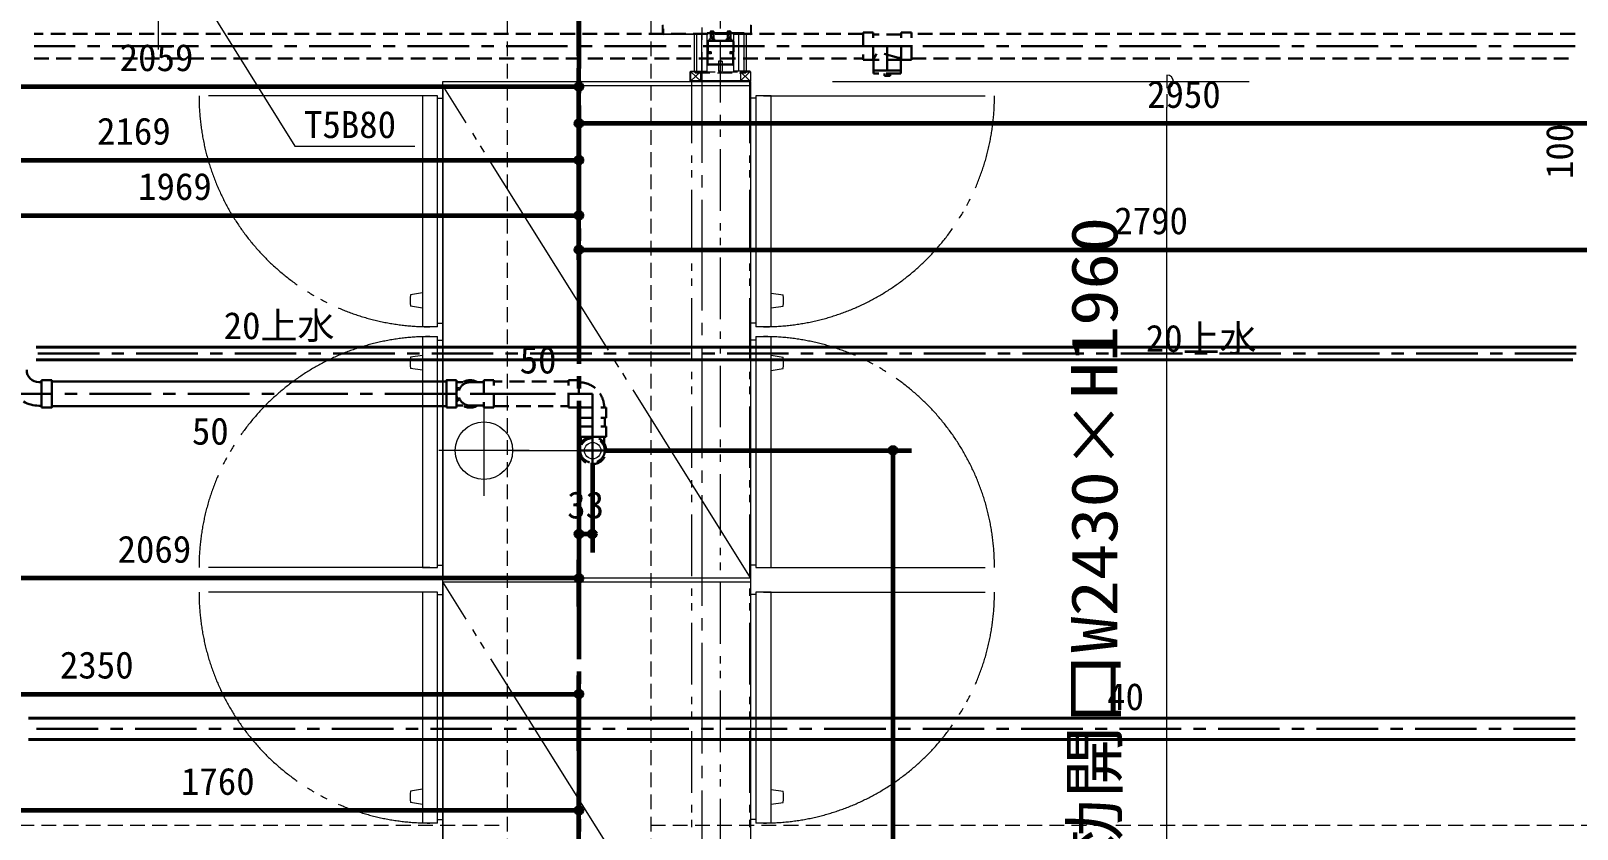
# Model space of a CAD drawing. Units: millimetres at full size, sheet at 1:30. Extents: x -16828 to 149130, y 47892 to 100313.
# Drawn here: x 4849 to 8618, y 59142 to 61088 of the extents above; entities that cross this region are included whole.
import ezdxf
from ezdxf.enums import TextEntityAlignment as Align

# ---------------------------------------------------------------- set-up
doc = ezdxf.new("R2010")
doc.units = ezdxf.units.MM
doc.header["$LTSCALE"] = 30
doc.header["$PDMODE"] = 32
doc.header["$PDSIZE"] = 15
for name, pattern in [('CHAIN1', [8, 5, -1, 1, -1]), ('CHAIN2', [12, 9, -1, 1, -1]), ('DASHED1', [1.8, 1.2, -0.6]), ('DASHED3', [4, 3, -1]), ('DOUBLE_CHAIN1', [8.8, 5, -1, 0.6, -0.6, 0.6, -1]), ('LONG_DOUBLE_CHAIN', [21.8, 18, -1, 0.6, -0.6, 0.6, -1])]:
    doc.linetypes.add(name, pattern=pattern)
for name, color, linetype, lineweight in [('0-0', 7, 'CHAIN2', 15), ('0-1', 7, 'Continuous', 15), ('2-2_間仕切り芯', 7, 'DOUBLE_CHAIN1', 15), ('2-3_間仕切り', 7, 'Continuous', 15), ('2-A_建具', 7, 'Continuous', 15), ('2-B_金物', 7, 'Continuous', 15), ('3-0_AIHO08-壁芯', 7, 'CHAIN2', 15), ('3-1_AIHO57-排水立上げ', 7, 'Continuous', 15), ('3-2_AIHO56-排水接続', 7, 'Continuous', 15), ('3-4_AIHO30-厨房機器', 7, 'Continuous', 15), ('3-8_AIHO30-厨房機器LL', 7, 'Continuous', 15), ('3-9_AIHO32-厨房機器補助線', 7, 'LONG_DOUBLE_CHAIN', 15), ('4-2_AIHO20-排水溝', 7, 'Continuous', 15), ('4-3_AIHO15-壁開口寸法・コメント', 7, 'Continuous', 15), ('9-6_無題7', 7, 'Continuous', 15), ('9-9_配管－汚水１：硬質塩ビ管（ＤＶ）', 2, 'Continuous', 30), ('9-A_配管－給水３：ＶＬＰ(ＶＤ)', 5, 'Continuous', 40), ('9-E_配管－給湯１：ＣＵＰ(Ｍ)', 1, 'Continuous', 60)]:
    doc.layers.add(name, color=color, linetype=linetype, lineweight=lineweight)
doc.styles.add('ＭＳ ゴシック', font='')
doc.styles.get('ＭＳ ゴシック').set_extended_font_data('MS Gothic')

# ---------------------------------------------------------------- blocks, each defined once
blk = doc.blocks.new('グループ部品-13')
at = {"layer": '4-3_AIHO15-壁開口寸法・コメント'}
for p, q in [((7618.42, 58565.61), (7618.42, 58596.86)), ((7618.42, 58518.74), (7618.42, 58549.99))]:
    blk.add_line(p, q, dxfattribs=at)
blk.add_arc((7618.42, 58534.36), 15.62, 90, 270, dxfattribs=at)
blk = doc.blocks.new('グループ部品-14')
at = {"layer": '4-3_AIHO15-壁開口寸法・コメント'}
for p, q in [((7618.42, 60979.99), (7618.42, 60948.74)), ((7618.42, 60933.11), (7618.42, 60901.86))]:
    blk.add_line(p, q, dxfattribs=at)
blk.add_arc((7618.42, 60964.36), 15.62, 270, 90, dxfattribs=at)
blk = doc.blocks.new('グループ部品-15')
at = {"layer": '4-3_AIHO15-壁開口寸法・コメント'}
for p, q in [((6803.46, 60964.36), (7818.42, 60964.36)), ((7618.42, 58596.86), (7618.42, 60901.86)), ((6803.46, 58534.36), (7818.42, 58534.36))]:
    blk.add_line(p, q, dxfattribs=at)
for name in ['グループ部品-14', 'グループ部品-13']:
    blk.add_blockref(name, (0, 0), dxfattribs=at)
at = {"layer": '4-3_AIHO15-壁開口寸法・コメント', "style": 'ＭＳ ゴシック', "width": 1.15}
blk.add_text('有効開口W2430×H1960', height=113.2, rotation=90, dxfattribs=at).set_placement((7531.58, 58861.33), align=Align.BOTTOM_LEFT)

msp = doc.modelspace()

# ---------------------------------------------------------------- linework, layer by layer
at = {"layer": '0-0', "color": 1, "lineweight": 60}
msp.add_line((6184.96, 68105.86), (6184.96, 49250.86), dxfattribs=at)
at = {"layer": '0-1', "linetype": 'DASHED1'}
for p, q in [((6009.96, 63275.86), (6009.96, 55775.86)), ((6359.96, 63275.86), (6359.96, 55775.86)), ((284.96, 59150.86), (6009.96, 59150.86)), ((6359.96, 59150.86), (12009.96, 59150.86))]:
    msp.add_line(p, q, dxfattribs=at)
at = {"layer": '2-2_間仕切り芯'}
msp.add_line((6529.96, 57745.22), (6529.96, 64749.43), dxfattribs=at)
at = {"layer": '2-3_間仕切り'}
for p, q in [((6466.46, 60989.36), (6466.46, 61079.36)), ((6472.46, 60989.36), (6472.46, 61079.36)), ((6484.96, 60989.36), (6484.96, 61079.36)), ((6497.46, 60989.36), (6497.46, 61079.36)), ((6562.46, 60989.36), (6562.46, 61079.36)), ((6574.96, 60989.36), (6574.96, 61079.36)), ((6587.46, 60989.36), (6587.46, 61079.36)), ((6593.46, 60989.36), (6593.46, 61079.36))]:
    msp.add_line(p, q, dxfattribs=at)
at = {"layer": '2-A_建具'}
for p, q in [((6388.46, 61081.76), (6388.46, 61101.96)), ((6390.06, 61080.96), (6390.06, 61102.76)), ((6391.66, 61081.96), (6391.66, 61092.76)), ((6602.86, 61102.76), (6602.86, 61080.96)), ((6604.46, 61101.96), (6604.46, 61081.76)), ((6390.06, 61081.96), (6391.66, 61081.96)), ((6390.06, 61080.96), (6475.46, 61080.96)), ((6496.46, 61079.36), (6390.86, 61079.36)), ((6472.46, 61080.96), (6472.46, 61083.26)), ((6475.46, 61079.36), (6475.46, 61080.96)), ((6497.46, 61061.96), (6497.46, 61036.76)), ((6499.76, 61061.56), (6499.76, 61037.16)), ((6560.06, 61064.36), (6499.86, 61064.36)), ((6559.66, 61062.06), (6500.26, 61062.06)), ((6501.81, 61064.75), (6504.91, 61067.84)), ((6501.83, 61064.36), (6516.75, 61064.36)), ((6501.85, 61065.49), (6504.81, 61068.45)), ((6502.11, 61066.46), (6504.2, 61068.55)), ((6502.13, 61064.36), (6505.07, 61067.3)), ((6502.84, 61064.36), (6505.29, 61066.8)), ((6503.55, 61064.36), (6505.55, 61066.36)), ((6504.26, 61064.36), (6505.85, 61065.96)), ((6504.79, 61086.16), (6504.79, 61068.86)), ((6504.96, 61064.36), (6506.19, 61065.59)), ((6505.67, 61064.36), (6506.58, 61065.27)), ((6505.79, 61087.32), (6505.79, 61069.75)), ((6512.16, 61065.39), (6505.82, 61071.73)), ((6506.38, 61064.36), (6507, 61064.99)), ((6507.08, 61064.36), (6507.47, 61064.75)), ((6507.29, 61087.65), (6507.29, 61074.41)), ((6513.38, 61067), (6507.42, 61072.96)), ((6509.19, 61080.86), (6509.29, 61080.86)), ((6511.49, 61064.36), (6511.11, 61064.75)), ((6511.29, 61084.67), (6511.29, 61074.41)), ((6512.2, 61064.36), (6511.58, 61064.99)), ((6512.91, 61064.36), (6512, 61065.27)), ((6513.61, 61064.36), (6512.38, 61065.59)), ((6514.32, 61064.36), (6512.73, 61065.96)), ((6512.79, 61085.01), (6512.79, 61069.75)), ((6515.03, 61064.36), (6513.03, 61066.36)), ((6515.74, 61064.36), (6513.29, 61066.8)), ((6516.44, 61064.36), (6513.51, 61067.3)), ((6516.76, 61064.75), (6513.67, 61067.84)), ((6516.73, 61065.49), (6513.77, 61068.45)), ((6513.79, 61086.16), (6513.79, 61068.86)), ((6516.47, 61066.46), (6514.38, 61068.55)), ((6543.16, 61064.75), (6546.25, 61067.84)), ((6558.09, 61064.36), (6543.17, 61064.36)), ((6543.19, 61065.49), (6546.15, 61068.45)), ((6543.45, 61066.46), (6545.54, 61068.55)), ((6543.48, 61064.36), (6546.41, 61067.3)), ((6544.18, 61064.36), (6546.63, 61066.8)), ((6544.89, 61064.36), (6546.89, 61066.36)), ((6545.6, 61064.36), (6547.19, 61065.96)), ((6546.13, 61086.16), (6546.13, 61068.86)), ((6546.31, 61064.36), (6547.54, 61065.59)), ((6546.54, 61067), (6552.5, 61072.96)), ((6547.01, 61064.36), (6547.92, 61065.27)), ((6547.13, 61085.01), (6547.13, 61069.75)), ((6547.72, 61064.36), (6548.34, 61064.99)), ((6547.76, 61065.39), (6554.1, 61071.73)), ((6548.43, 61064.36), (6548.81, 61064.75)), ((6548.63, 61084.67), (6548.63, 61074.41)), ((6550.73, 61080.86), (6550.63, 61080.86)), ((6552.84, 61064.36), (6552.45, 61064.75)), ((6552.63, 61087.65), (6552.63, 61074.41)), ((6553.54, 61064.36), (6552.92, 61064.99)), ((6554.25, 61064.36), (6553.34, 61065.27)), ((6554.96, 61064.36), (6553.72, 61065.59)), ((6555.66, 61064.36), (6554.07, 61065.96)), ((6554.13, 61087.32), (6554.13, 61069.75)), ((6556.37, 61064.36), (6554.37, 61066.36)), ((6557.08, 61064.36), (6554.63, 61066.8)), ((6557.79, 61064.36), (6554.85, 61067.3)), ((6558.11, 61064.75), (6555.01, 61067.84)), ((6558.07, 61065.49), (6555.11, 61068.45)), ((6555.13, 61086.16), (6555.13, 61068.86)), ((6557.81, 61066.46), (6555.72, 61068.55)), ((6560.16, 61061.56), (6560.16, 61037.16)), ((6562.46, 61061.96), (6562.46, 61036.76)), ((6602.06, 61079.36), (6563.46, 61079.36)), ((6584.46, 61080.96), (6584.46, 61079.36)), ((6584.46, 61080.96), (6602.86, 61080.96)), ((6587.46, 61083.26), (6587.46, 61080.96)), ((6497.46, 61006.76), (6497.46, 61031.96)), ((6499.76, 61007.16), (6499.76, 61031.56)), ((6507.46, 61034.36), (6499.86, 61034.36)), ((6507.46, 61036.66), (6500.26, 61036.66)), ((6507.46, 61032.06), (6500.26, 61032.06)), ((6507.46, 61036.66), (6507.46, 61032.06)), ((6552.46, 61036.66), (6552.46, 61032.06)), ((6559.66, 61036.66), (6552.46, 61036.66)), ((6560.06, 61034.36), (6552.46, 61034.36)), ((6559.66, 61032.06), (6552.46, 61032.06)), ((6560.16, 61007.16), (6560.16, 61031.56)), ((6562.46, 61006.76), (6562.46, 61031.96)), ((6456.46, 60965.86), (6456.46, 60987.86)), ((6457.96, 60989.36), (6497.46, 60989.36)), ((6457.96, 60965.86), (6457.96, 60987.86)), ((6481.46, 60987.86), (6457.96, 60987.86)), ((6481.46, 60987.86), (6481.46, 60989.36)), ((6560.06, 61004.36), (6499.86, 61004.36)), ((6559.66, 61006.66), (6500.26, 61006.66)), ((6525.46, 61013.66), (6525.46, 60988.55)), ((6534.46, 61013.63), (6534.46, 60988.55)), ((6601.96, 60989.36), (6562.46, 60989.36)), ((6578.46, 60989.36), (6578.46, 60987.86)), ((6578.46, 60987.86), (6601.96, 60987.86)), ((6603.46, 60987.86), (6603.46, 60965.86)), ((6601.96, 60965.86), (6457.96, 60965.86)), ((6601.96, 60964.36), (6457.96, 60964.36))]:
    msp.add_line(p, q, dxfattribs=at)
at = {"layer": '2-A_建具', "linetype": 'DASHED3'}
for p, q in [((6587.46, 61083.26), (6472.46, 61083.26)), ((6587.46, 61080.96), (6472.46, 61080.96))]:
    msp.add_line(p, q, dxfattribs=at)
at = {"layer": '2-A_建具', "linetype": 'DOUBLE_CHAIN1'}
for p, q in [((6457.96, 60965.86), (6481.46, 60987.86)), ((6457.96, 60987.86), (6481.46, 60965.86)), ((6481.46, 60987.86), (6481.46, 60965.86)), ((6578.46, 60965.86), (6601.96, 60987.86)), ((6578.46, 60987.86), (6601.96, 60965.86)), ((6578.46, 60987.86), (6578.46, 60965.86)), ((6459.46, 60964.36), (6459.46, 58534.36)), ((6600.46, 60964.36), (6600.46, 58534.36))]:
    msp.add_line(p, q, dxfattribs=at)
at = {"layer": '2-A_建具', "linetype": 'DASHED1'}
for p, q in [((6468.46, 60985.56), (6468.46, 60987.86)), ((6468.46, 60985.56), (6591.46, 60985.56)), ((6481.46, 60987.86), (6578.46, 60987.86)), ((6591.46, 60987.86), (6591.46, 60985.56))]:
    msp.add_line(p, q, dxfattribs=at)
at = {"layer": '2-A_建具'}
for centre in [(6509.29, 61068.86), (6550.63, 61068.86)]:
    msp.add_circle(centre, 4.5, dxfattribs=at)
for centre, radius, start, end in [((6390.86, 61081.76), 2.4, 180, 270), ((6499.86, 61061.96), 2.4, 90, 180), ((6500.26, 61061.56), 0.5, 90, 180), ((6505.83, 61064.93), 4.02, 104.9838, 188.17994), ((6504.79, 61080.86), 1, 180, 334.15807), ((6507.04, 61085.22), 2.44, 22.61986, 157.38014), ((6506.59, 61080.86), 1, 180, 334.15807), ((6508.39, 61080.86), 1, 180, 334.15807), ((6510.19, 61080.86), 1, 180, 334.15807), ((6511.54, 61085.22), 2.44, 22.61986, 157.38014), ((6511.54, 61087.1), 2.44, 202.61986, 337.38014), ((6511.99, 61080.86), 1, 180, 334.15807), ((6513.79, 61080.86), 1, 180, 0), ((6512.75, 61064.93), 4.02, 351.82006, 75.0162), ((6547.17, 61064.93), 4.02, 104.9838, 188.17994), ((6546.13, 61080.86), 1, 180, 0), ((6548.38, 61085.22), 2.44, 22.61986, 157.38014), ((6548.38, 61087.1), 2.44, 202.61986, 337.38014), ((6547.93, 61080.86), 1, 205.84193, 0), ((6549.73, 61080.86), 1, 205.84193, 0), ((6552.88, 61085.22), 2.44, 22.61986, 157.38014), ((6551.53, 61080.86), 1, 205.84193, 0), ((6553.33, 61080.86), 1, 205.84193, 0), ((6555.13, 61080.86), 1, 205.84193, 0), ((6554.09, 61064.93), 4.02, 351.82006, 75.0162), ((6559.66, 61061.56), 0.5, 0, 90), ((6560.06, 61061.96), 2.4, 0, 90), ((6602.06, 61081.76), 2.4, 270, 0), ((6499.86, 61036.76), 2.4, 180, 270), ((6499.86, 61031.96), 2.4, 90, 180), ((6500.26, 61037.16), 0.5, 180, 270), ((6500.26, 61031.56), 0.5, 90, 180), ((6559.66, 61037.16), 0.5, 270, 0), ((6559.66, 61031.56), 0.5, 0, 90), ((6560.06, 61036.76), 2.4, 270, 0), ((6560.06, 61031.96), 2.4, 0, 90), ((6457.96, 60987.86), 1.5, 90, 180), ((6499.86, 61006.76), 2.4, 180, 270), ((6500.26, 61007.16), 0.5, 180, 270), ((6527.72, 60985.3), 4, 60.95939, 125.11325), ((6527.69, 60991.87), 4, 235.4867, 304.56888), ((6527.72, 61010.36), 4, 56.44506, 124.46284), ((6532.23, 60991.87), 4, 230.15098, 303.91291), ((6532.23, 61017.01), 4, 235.04935, 303.69007), ((6532.16, 61010.36), 4, 54.89155, 123.41658), ((6559.66, 61007.16), 0.5, 270, 0), ((6560.06, 61006.76), 2.4, 270, 0), ((6601.96, 60987.86), 1.5, 0, 90), ((6457.96, 60965.86), 1.5, 180, 270), ((6601.96, 60965.86), 1.5, 270, 0)]:
    msp.add_arc(centre, radius, start, end, dxfattribs=at)
at = {"layer": '2-B_金物', "linetype": 'CHAIN1'}
msp.add_line((5159.96, 61042.36), (5159.96, 61609.36), dxfattribs=at)
at = {"layer": '3-0_AIHO08-壁芯'}
msp.add_line((6484.96, 63195.86), (6484.96, 58445.86), dxfattribs=at)
at = {"layer": '3-1_AIHO57-排水立上げ'}
msp.add_line((6023.46, 60064.36), (6198.46, 60064.36), dxfattribs=at)
msp.add_circle((6218.46, 60064.36), 20, dxfattribs=at)
at = {"layer": '3-2_AIHO56-排水接続'}
for p, q in [((5953.46, 60174.36), (5953.46, 59954.36)), ((6063.46, 60064.36), (5843.46, 60064.36))]:
    msp.add_line(p, q, dxfattribs=at)
msp.add_circle((5953.46, 60064.36), 70, dxfattribs=at)
at = {"layer": '3-4_AIHO30-厨房機器'}
for p, q in [((5853.46, 60954.36), (6603.46, 60954.36)), ((5853.46, 60954.36), (5853.46, 59754.36)), ((6603.46, 60954.36), (6603.46, 59754.36)), ((5853.46, 59754.36), (6603.46, 59754.36)), ((5853.46, 59744.36), (6603.46, 59744.36)), ((5853.46, 59744.36), (5853.46, 58544.36)), ((6603.46, 59744.36), (6603.46, 58544.36))]:
    msp.add_line(p, q, dxfattribs=at)
at = {"layer": '3-8_AIHO30-厨房機器LL'}
for p, q in [((5840.46, 60929.36), (5803.46, 60929.36)), ((5803.46, 60929.36), (5803.46, 60366.36)), ((5840.46, 60366.36), (5840.46, 60929.36)), ((5840.46, 60923.36), (5853.46, 60923.36)), ((6616.46, 60923.36), (6603.46, 60923.36)), ((6653.46, 60929.36), (6616.46, 60929.36)), ((6616.46, 60929.36), (6616.46, 60366.36)), ((6653.46, 60366.36), (6653.46, 60929.36)), ((5803.46, 60448.81), (5774.08, 60443.97)), ((5803.46, 60411.92), (5774.08, 60416.75)), ((6653.46, 60448.41), (6682.84, 60444.01)), ((6653.46, 60412.31), (6682.84, 60416.71)), ((5840.46, 60366.36), (5803.46, 60366.36)), ((5803.46, 60342.36), (5840.46, 60342.36)), ((5803.46, 60342.36), (5803.46, 59779.36)), ((5840.46, 60375.36), (5853.46, 60375.36)), ((5840.46, 59779.36), (5840.46, 60342.36)), ((6616.46, 60375.36), (6603.46, 60375.36)), ((6653.46, 60366.36), (6616.46, 60366.36)), ((6616.46, 60342.36), (6653.46, 60342.36)), ((6616.46, 60342.36), (6616.46, 59779.36)), ((6653.46, 59779.36), (6653.46, 60342.36)), ((5840.46, 60333.36), (5853.46, 60333.36)), ((6616.46, 60333.36), (6603.46, 60333.36)), ((5803.46, 60296.41), (5774.08, 60292.01)), ((5803.46, 60260.31), (5774.08, 60264.71)), ((6653.46, 60296.81), (6682.84, 60291.97)), ((6653.46, 60259.92), (6682.84, 60264.75)), ((5803.46, 59779.36), (5840.46, 59779.36)), ((5840.46, 59785.36), (5853.46, 59785.36)), ((6616.46, 59785.36), (6603.46, 59785.36)), ((6616.46, 59779.36), (6653.46, 59779.36)), ((5840.46, 59719.36), (5803.46, 59719.36)), ((5803.46, 59719.36), (5803.46, 59156.36)), ((5840.46, 59156.36), (5840.46, 59719.36)), ((5840.46, 59713.36), (5853.46, 59713.36)), ((6616.46, 59713.36), (6603.46, 59713.36)), ((6653.46, 59719.36), (6616.46, 59719.36)), ((6616.46, 59719.36), (6616.46, 59156.36)), ((6653.46, 59156.36), (6653.46, 59719.36)), ((5803.46, 59238.81), (5774.08, 59233.97)), ((6653.46, 59238.41), (6682.84, 59234.01)), ((5803.46, 59201.92), (5774.08, 59206.75)), ((6653.46, 59202.31), (6682.84, 59206.71)), ((5840.46, 59156.36), (5803.46, 59156.36)), ((5840.46, 59165.36), (5853.46, 59165.36)), ((6616.46, 59165.36), (6603.46, 59165.36)), ((6653.46, 59156.36), (6616.46, 59156.36))]:
    msp.add_line(p, q, dxfattribs=at)
for centre, start, end in [((5923.46, 60430.36), 174.79289, 185.20711), ((6533.46, 60430.36), 354.78028, 5.21972), ((5923.46, 60278.36), 174.78028, 185.21972), ((6533.46, 60278.36), 354.79289, 5.20711), ((5923.46, 59220.36), 174.79289, 185.20711), ((6533.46, 59220.36), 354.78028, 5.21972)]:
    msp.add_arc(centre, 150, start, end, dxfattribs=at)
at = {"layer": '3-9_AIHO32-厨房機器補助線'}
for p, q in [((6603.46, 59754.36), (5853.46, 60954.36)), ((5821.96, 60929.36), (5258.96, 60929.36)), ((6634.96, 60929.36), (7197.96, 60929.36)), ((5821.96, 59779.36), (5258.96, 59779.36)), ((6634.96, 59779.36), (7197.96, 59779.36)), ((6603.46, 58544.36), (5853.46, 59744.36)), ((5821.96, 59719.36), (5258.96, 59719.36)), ((6634.96, 59719.36), (7197.96, 59719.36))]:
    msp.add_line(p, q, dxfattribs=at)
for centre, start, end in [((5821.96, 60929.36), 180, 270), ((6634.96, 60929.36), 270, 0), ((5821.96, 59779.36), 90, 180), ((6634.96, 59779.36), 0, 90), ((5821.96, 59719.36), 180, 270), ((6634.96, 59719.36), 270, 0)]:
    msp.add_arc(centre, 563, start, end, dxfattribs=at)
at = {"layer": '4-2_AIHO20-排水溝'}
msp.add_lwpolyline([(6603.46, 58534.36), (5853.46, 58534.36), (5853.46, 60964.36), (6603.46, 60964.36)], close=True, dxfattribs=at)
at = {"layer": '9-6_無題7'}
for p, q in [((5216.53, 61250.86), (5492.34, 60806.71)), ((5492.34, 60806.71), (5784.84, 60806.71))]:
    msp.add_line(p, q, dxfattribs=at)
at = {"layer": '9-6_無題7', "color": 2, "linetype": 'DASHED1', "lineweight": 30}
msp.add_lwpolyline([(6902.95, 60991.61), (6969.95, 60991.61), (6969.95, 60983.61), (6902.95, 60983.61)], close=True, dxfattribs=at)
msp.add_lwpolyline([(6943.45, 60983.61), (6943.45, 60978.11), (6929.45, 60978.11), (6929.45, 60983.61)], dxfattribs=at)
at = {"layer": '9-9_配管－汚水１：硬質塩ビ管（ＤＶ）', "linetype": 'DASHED1'}
for p, q in [((6877.45, 61080.61), (4856.96, 61080.61)), ((6970.45, 61079.21), (6902.45, 61079.21)), ((6995.45, 61084.11), (6970.45, 61084.11)), ((6970.45, 61017.11), (6970.45, 61084.11)), ((6995.45, 61017.11), (6995.45, 61084.11)), ((8612.96, 61080.61), (6995.45, 61080.61)), ((4856.96, 61020.61), (6877.45, 61020.61)), ((6902.45, 61017.11), (6910.32, 61031.9)), ((6970.45, 61017.11), (6902.45, 61017.11)), ((6902.95, 61017.11), (6902.95, 60991.61)), ((6963.75, 61022.01), (6912.11, 61036.38)), ((6970.45, 61022.01), (6963.75, 61022.01)), ((6970.45, 61017.11), (6995.45, 61017.11)), ((6995.45, 61020.61), (8612.96, 61020.61)), ((5952.96, 60231.14), (5919.96, 60231.14)), ((6159.96, 60232.64), (5977.96, 60232.64)), ((6184.96, 60236.14), (6184.96, 60169.14)), ((5952.96, 60174.14), (5919.96, 60174.14)), ((5977.96, 60172.64), (6159.96, 60172.64)), ((6159.96, 60169.14), (6184.96, 60169.14)), ((6184.46, 60144.64), (6251.46, 60144.64)), ((6184.46, 60097.86), (6184.46, 60122.86)), ((6187.96, 60144.64), (6187.96, 60122.86)), ((6247.96, 60122.86), (6247.96, 60144.64)), ((6184.46, 60097.86), (6215.08, 60097.86)), ((6189.46, 60097.86), (6189.46, 60082.47)), ((6251.46, 60097.86), (6220.84, 60097.86)), ((6246.46, 60097.86), (6246.46, 60082.47))]:
    msp.add_line(p, q, dxfattribs=at)
at = {"layer": '9-9_配管－汚水１：硬質塩ビ管（ＤＶ）', "linetype": 'CHAIN1'}
for p, q in [((6877.45, 61050.61), (4856.96, 61050.61)), ((6877.45, 61050.61), (6936.45, 61050.61)), ((6995.45, 61050.61), (6936.45, 61050.61)), ((6936.45, 60991.61), (6936.45, 61050.61)), ((8612.96, 61050.61), (6995.45, 61050.61)), ((4899.96, 60202.64), (4784.96, 60202.64)), ((5861.96, 60202.64), (4899.96, 60202.64)), ((5861.96, 60202.64), (5886.46, 60202.64)), ((5977.96, 60202.64), (5919.96, 60202.64)), ((5977.96, 60202.64), (6159.96, 60202.64)), ((6159.96, 60202.64), (6217.96, 60202.64)), ((6217.96, 60144.64), (6217.96, 60202.64)), ((6217.96, 60144.64), (6217.96, 60122.86)), ((6217.96, 60122.86), (6217.96, 60094.86)), ((6217.96, 60028.86), (6217.96, 60100.86)), ((6181.96, 60064.86), (6253.96, 60064.86))]:
    msp.add_line(p, q, dxfattribs=at)
at = {"layer": '9-9_配管－汚水１：硬質塩ビ管（ＤＶ）'}
for p, q in [((4868.78, 60231.17), (4874.96, 60231.17)), ((4874.96, 60169.14), (4874.96, 60236.14)), ((5861.96, 60232.64), (4899.96, 60232.64)), ((5886.96, 60236.14), (5886.96, 60208.41)), ((5886.96, 60231.14), (5902.35, 60231.14)), ((5886.96, 60169.14), (5886.96, 60196.88)), ((4868.67, 60173.97), (4874.96, 60173.97)), ((4899.96, 60172.64), (5861.96, 60172.64)), ((5886.96, 60169.14), (5861.96, 60169.14)), ((5886.96, 60174.14), (5902.35, 60174.14))]:
    msp.add_line(p, q, dxfattribs=at)
at = {"layer": '9-9_配管－汚水１：硬質塩ビ管（ＤＶ）', "linetype": 'DASHED1'}
for points in [[(6877.45, 61084.11), (6877.45, 61017.11), (6902.45, 61017.11)], [(6902.45, 61017.11), (6902.45, 61084.11), (6877.45, 61084.11)], [(6969.95, 61017.11), (6969.95, 60991.61), (6902.95, 60991.61)], [(6159.96, 60169.14), (6159.96, 60236.14), (6184.96, 60236.14)], [(6184.46, 60144.64), (6184.46, 60169.64), (6251.46, 60169.64), (6251.46, 60144.64)], [(6184.46, 60122.86), (6251.46, 60122.86), (6251.46, 60097.86)]]:
    msp.add_lwpolyline(points, dxfattribs=at)
at = {"layer": '9-9_配管－汚水１：硬質塩ビ管（ＤＶ）'}
for points in [[(4874.96, 60169.14), (4899.96, 60169.14), (4899.96, 60236.14), (4874.96, 60236.14)], [(5861.96, 60169.14), (5861.96, 60236.14), (5886.96, 60236.14)]]:
    msp.add_lwpolyline(points, dxfattribs=at)
at = {"layer": '9-9_配管－汚水１：硬質塩ビ管（ＤＶ）', "linetype": 'DASHED1'}
msp.add_lwpolyline([(5977.96, 60169.14), (5977.96, 60236.14), (5952.96, 60236.14), (5952.96, 60169.14)], close=True, dxfattribs=at)
msp.add_circle((6217.96, 60064.86), 30, dxfattribs=at)
at = {"layer": '9-9_配管－汚水１：硬質塩ビ管（ＤＶ）'}
for centre, radius, start in [((4868.78, 60261.09), 29.92, 180), ((4868.67, 60248.77), 74.8, 240)]:
    msp.add_arc(centre, radius, start, 270, dxfattribs=at)
at = {"layer": '9-9_配管－汚水１：硬質塩ビ管（ＤＶ）', "linetype": 'DASHED1'}
for centre, radius, start, end in [((5919.96, 60202.64), 33.5, 58.29293, 301.70707), ((5919.96, 60202.64), 28.5, 90, 270), ((6184.96, 60169.64), 61.5, 0, 90), ((6184.96, 60169.64), 4.5, 0, 90), ((6217.96, 60064.86), 33.5, 0, 180), ((6217.96, 60064.86), 33.5, 180, 270), ((6217.96, 60064.86), 33.5, 270, 0)]:
    msp.add_arc(centre, radius, start, end, dxfattribs=at)
at = {"layer": '9-A_配管－給水３：ＶＬＰ(ＶＤ)'}
for p, q in [((8616.06, 60316.49), (4861.96, 60316.49)), ((4861.96, 60285.49), (8607.96, 60285.49)), ((8612.96, 59411.86), (4843.6, 59411.86)), ((4843.6, 59359.86), (8612.96, 59359.86))]:
    msp.add_line(p, q, dxfattribs=at)
at = {"layer": '9-A_配管－給水３：ＶＬＰ(ＶＤ)', "color": 2, "linetype": 'CHAIN1', "lineweight": 30}
for p, q in [((8616.06, 60300.99), (4861.96, 60300.99)), ((8612.96, 59385.86), (4843.6, 59385.86))]:
    msp.add_line(p, q, dxfattribs=at)
at = {"layer": '9-E_配管－給湯１：ＣＵＰ(Ｍ)'}
for p, q in [((6184.96, 61026.9), (6184.96, 61184.95)), ((6184.96, 60884.14), (6184.96, 60996.9)), ((4126.32, 60951.9), (6184.96, 60951.9)), ((6184.96, 60750.67), (6184.96, 60907.25)), ((9134.96, 60862.25), (6184.96, 60862.25)), ((6184.96, 60529.54), (6184.96, 60817.6)), ((4015.96, 60772.6), (6184.96, 60772.6)), ((6184.96, 60571.68), (6184.96, 60682.76)), ((4215.96, 60637.76), (6184.96, 60637.76)), ((6184.96, 60559.54), (6184.96, 60509.21)), ((6184.96, 60554.21), (8974.96, 60554.21)), ((6247.96, 60064.86), (6995.7, 60064.86)), ((6950.7, 55500.86), (6950.7, 60064.86)), ((6217.96, 60034.86), (6217.96, 59816.13)), ((6184.96, 59934.37), (6184.96, 59816.13)), ((6184.96, 59861.13), (6217.96, 59861.13)), ((6184.96, 59684.64), (6184.96, 59798.25)), ((6184.96, 59753.25), (4115.96, 59753.25)), ((6184.96, 59332.36), (6184.96, 59515.92)), ((3834.96, 59470.92), (6184.96, 59470.92)), ((6184.96, 59047.92), (6184.96, 59232.32)), ((6184.96, 59187.32), (4424.96, 59187.32))]:
    msp.add_line(p, q, dxfattribs=at)
for p in [(6184.96, 60951.9), (6184.96, 60862.25), (6184.96, 60772.6), (6184.96, 60637.76), (6184.96, 60554.21), (6950.7, 60064.86), (6184.96, 59861.13), (6217.96, 59861.13), (6184.96, 59753.25), (6184.96, 59470.92), (6184.96, 59187.32)]:
    msp.add_point(p, dxfattribs=at)

# ---------------------------------------------------------------- block references
at = {"layer": '4-3_AIHO15-壁開口寸法・コメント'}
msp.add_blockref('グループ部品-15', (0, 0), dxfattribs=at)

# ---------------------------------------------------------------- texts
at = {"layer": '9-6_無題7', "style": 'ＭＳ ゴシック'}
msp.add_text('T5B80', height=65.98, dxfattribs=at).set_placement((5514.84, 60806.71), align=Align.BOTTOM_LEFT)
at = {"layer": '9-9_配管－汚水１：硬質塩ビ管（ＤＶ）', "color": 7, "style": 'ＭＳ ゴシック'}
msp.add_text('100', height=65.98, rotation=90, dxfattribs=at).set_placement((8627.96, 60726.64), align=Align.BOTTOM_LEFT)
for p in [(6040.57, 60232.64), (5241.61, 60059.16)]:
    msp.add_text('50', height=65.98, dxfattribs=at).set_placement(p, align=Align.BOTTOM_LEFT)
at = {"layer": '9-A_配管－給水３：ＶＬＰ(ＶＤ)', "color": 7, "style": 'ＭＳ ゴシック'}
for s, p in [('20上水', (5319.14, 60316.49)), ('20上水', (7566.86, 60285.49)), ('40', (7472.46, 59411.86))]:
    msp.add_text(s, height=65.98, dxfattribs=at).set_placement(p, align=Align.BOTTOM_LEFT)
at = {"layer": '9-E_配管－給湯１：ＣＵＰ(Ｍ)', "style": 'ＭＳ ゴシック'}
for s, p in [('2059', (5065.64, 60969.9)), ('2950', (7569.96, 60880.25)), ('2169', (5010.46, 60790.6)), ('1969', (5110.46, 60655.76)), ('2790', (7489.96, 60572.21)), ('33', (6156.46, 59879.13)), ('2069', (5060.46, 59771.25)), ('2350', (4919.96, 59488.92)), ('1760', (5214.96, 59205.32))]:
    msp.add_text(s, height=65.98, dxfattribs=at).set_placement(p, align=Align.BOTTOM_LEFT)

doc.saveas('drawing.dxf')
